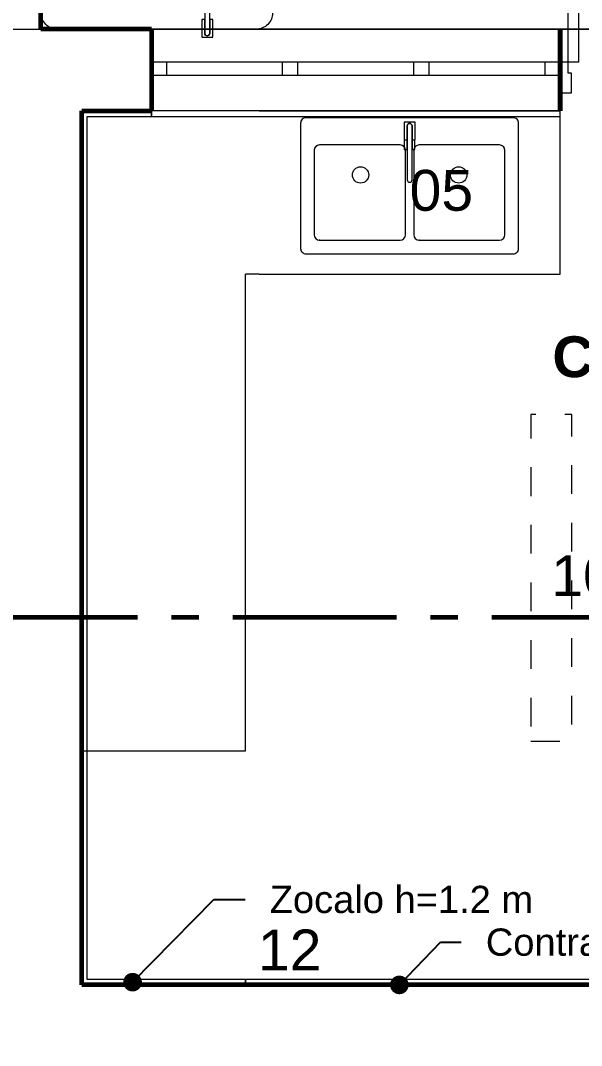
# Model space of a CAD drawing. Header units: metres. Extents: x -41 to 412, y -15 to 25.
# Drawn here: x -19.807 to -17.749, y 13.274 to 17.039 of the extents above; entities that cross this region are included whole.
import ezdxf

# ---------------------------------------------------------------- set-up
doc = ezdxf.new("R2010")
doc.units = ezdxf.units.M
doc.header["$MEASUREMENT"] = 0
doc.linetypes.add('Dashed', pattern=[0.211667, 0.105833, -0.105833])
doc.linetypes.add('Linea punta', pattern=[0.85, 0.6, -0.125, 0, -0.125])
for name, color, linetype in [('Annotation - Label', 7, 'Continuous'), ('Dimensioning - General', 7, 'Continuous'), ('Interior - Furniture', 7, 'Continuous'), ('Interior - Lamp', 7, 'Continuous'), ('Interior - Stair & Railing', 7, 'Continuous'), ('Marker - Section', 7, 'Continuous'), ('Model Unit - Zone', 7, 'Continuous'), ('Structural - Bearing', 7, 'Continuous')]:
    doc.layers.add(name, color=color, linetype=linetype)
doc.styles.add('GENERATED_STYLE_1', font='')
doc.styles.add('GENERATED_STYLE_2', font='arial.ttf')
doc.styles.get('GENERATED_STYLE_1').set_extended_font_data('Arial', bold=True)
doc.dimstyles.new('GENERATED_STYLE__3', dxfattribs={"dimtxt": 0.1, "dimasz": 0.0475, "dimexe": 0.18, "dimexo": 0.2, "dimgap": 0.09, "dimtad": 1, "dimzin": 0, "dimdsep": 46, "dimtxsty": 'GENERATED_STYLE_2', "dimblk": 'ARROWHEAD_2', "dimblk1": 'ARROWHEAD_2', "dimblk2": 'ARROWHEAD_2', "dimcen": 0.09, "dimclrd": 256, "dimclre": 256, "dimclrt": 5, "dimazin": 0, "dimtfac": 1, "dimtdec": 4, "dimtmove": 0, "dimatfit": 3, "dimfxl": 1, "dimtolj": 1, "dimtzin": 0, "dimarcsym": 0})
doc.dimstyles.new('GENERATED_STYLE__6', dxfattribs={"dimtxt": 0.18, "dimasz": 0.1368, "dimexe": 0.18, "dimexo": 0.0625, "dimgap": 0.09, "dimtad": 0, "dimtih": 1, "dimtoh": 1, "dimdec": 4, "dimzin": 0, "dimdsep": 46, "dimcen": 0.09, "dimadec": 0, "dimazin": 0, "dimtfac": 1, "dimtdec": 4, "dimtmove": 0, "dimatfit": 3, "dimldrblk": 'ARROWHEAD_11', "dimfxl": 1, "dimtolj": 1, "dimtzin": 0, "dimarcsym": 0})

# ---------------------------------------------------------------- blocks, each defined once
blk = doc.blocks.new('*D29')
at = {"layer": 'Dimensioning - General', "color": 151, "linetype": 'Continuous', "lineweight": 20, "true_color": 0x80c2ff, "transparency": 16777216}
for p, q in [((-20.0599, 13.4969), (-20.3068, 13.4969)), ((-20.2599, 13.1969), (-20.2599, 13.4969)), ((-20.0599, 13.1969), (-20.3068, 13.1969))]:
    blk.add_line(p, q, dxfattribs=at)
at = {"layer": 'Dimensioning - General', "color": 7, "linetype": 'Continuous', "lineweight": 60, "transparency": 16777216}
for p, q in [((-20.2912, 13.515), (-20.2287, 13.4789)), ((-20.2912, 13.215), (-20.2287, 13.1789))]:
    blk.add_line(p, q, dxfattribs=at)
at = {"layer": 'Dimensioning - General', "color": 5, "lineweight": 25, "transparency": 16777216, "insert": (-20.2799, 13.2518), "char_height": 0.1, "attachment_point": 7, "rotation": 90, "style": 'GENERATED_STYLE_2'}
blk.add_mtext('\\A1;0.3', dxfattribs=at)
blk = doc.blocks.new('ARROWHEAD_2')
at = {"color": 0, "linetype": 'Continuous', "lineweight": 0}
for p, q in [((0, 0), (-1, 0)), ((-0.378, -0.655), (0.378, 0.655))]:
    blk.add_line(p, q, dxfattribs=at)
blk = doc.blocks.new('*D30')
at = {"layer": 'Dimensioning - General', "color": 7, "linetype": 'Continuous', "lineweight": 60, "transparency": 16777216}
for p, q in [((-20.2912, 16.725), (-20.2287, 16.6889)), ((-20.2912, 13.515), (-20.2287, 13.4789))]:
    blk.add_line(p, q, dxfattribs=at)
at = {"layer": 'Dimensioning - General', "color": 151, "linetype": 'Continuous', "lineweight": 20, "true_color": 0x80c2ff, "transparency": 16777216}
for p, q in [((-20.0599, 16.7069), (-20.3068, 16.7069)), ((-20.2599, 13.4969), (-20.2599, 16.7069)), ((-20.0599, 13.4969), (-20.3068, 13.4969))]:
    blk.add_line(p, q, dxfattribs=at)
at = {"layer": 'Dimensioning - General', "color": 5, "lineweight": 25, "transparency": 16777216, "insert": (-20.2799, 14.9689), "char_height": 0.1, "attachment_point": 7, "rotation": 90, "style": 'GENERATED_STYLE_2'}
blk.add_mtext('\\A1;3.21', dxfattribs=at)
blk = doc.blocks.new('*D31')
at = {"layer": 'Dimensioning - General', "color": 7, "linetype": 'Continuous', "lineweight": 60, "transparency": 16777216}
for p, q in [((-20.2912, 17.025), (-20.2287, 16.9889)), ((-20.2912, 16.725), (-20.2287, 16.6889))]:
    blk.add_line(p, q, dxfattribs=at)
at = {"layer": 'Dimensioning - General', "color": 151, "linetype": 'Continuous', "lineweight": 20, "true_color": 0x80c2ff, "transparency": 16777216}
for p, q in [((-20.0599, 17.0069), (-20.3068, 17.0069)), ((-20.2599, 16.7069), (-20.2599, 17.0069)), ((-20.0599, 16.7069), (-20.3068, 16.7069))]:
    blk.add_line(p, q, dxfattribs=at)
at = {"layer": 'Dimensioning - General', "color": 5, "lineweight": 25, "transparency": 16777216, "insert": (-20.2799, 16.7618), "char_height": 0.1, "attachment_point": 7, "rotation": 90, "style": 'GENERATED_STYLE_2'}
blk.add_mtext('\\A1;0.3', dxfattribs=at)
blk = doc.blocks.new('*D32')
at = {"layer": 'Dimensioning - General', "color": 151, "linetype": 'Continuous', "lineweight": 20, "true_color": 0x80c2ff, "transparency": 16777216}
for p, q in [((-20.0599, 19.8478), (-20.3068, 19.8478)), ((-20.2599, 17.0069), (-20.2599, 19.8478)), ((-20.0599, 17.0069), (-20.3068, 17.0069))]:
    blk.add_line(p, q, dxfattribs=at)
at = {"layer": 'Dimensioning - General', "color": 7, "linetype": 'Continuous', "lineweight": 60, "transparency": 16777216}
for p, q in [((-20.2912, 19.8658), (-20.2287, 19.8297)), ((-20.2912, 17.025), (-20.2287, 16.9889))]:
    blk.add_line(p, q, dxfattribs=at)
at = {"layer": 'Dimensioning - General', "color": 5, "lineweight": 25, "transparency": 16777216, "char_height": 0.1, "attachment_point": 7, "rotation": 90, "style": 'GENERATED_STYLE_2'}
for s, insert in [('\\A1;0.15', (-20.2799, 19.5637)), ('\\A1;2.84', (-20.2799, 18.2943))]:
    blk.add_mtext(s, dxfattribs=dict(at, insert=insert))
blk = doc.blocks.new('ARROWHEAD_11')
at = {"color": 0, "linetype": 'Continuous', "lineweight": 0}
blk.add_line((0, 0), (-1, 0), dxfattribs=at)
at = {"color": 0, "linetype": 'Continuous', "lineweight": 0, "const_width": 0.25, "flags": 128}
blk.add_lwpolyline([(-0.125, 0, 1), (0.125, 0, 1)], format="xyb", close=True, dxfattribs=at)

msp = doc.modelspace()

# ---------------------------------------------------------------- linework, layer by layer
at = {"layer": 'Interior - Furniture', "color": 104, "linetype": 'Continuous', "lineweight": 13, "true_color": 0x029e21}
for p, q in [((-18.9324, 16.7069), (-19.5824, 16.7069)), ((-19.5824, 16.7069), (-19.5824, 14.3569)), ((-18.9324, 16.7069), (-17.8274, 16.7069)), ((-17.8274, 16.1069), (-17.8274, 16.7069)), ((-18.4149, 16.5819), (-18.7099, 16.5819)), ((-18.0499, 16.5819), (-18.3449, 16.5819)), ((-18.7299, 16.5619), (-18.7299, 16.2519)), ((-18.3949, 16.2519), (-18.3949, 16.5619)), ((-18.3649, 16.5619), (-18.3649, 16.2519)), ((-18.0299, 16.2519), (-18.0299, 16.5619)), ((-18.7099, 16.2319), (-18.4149, 16.2319)), ((-18.3449, 16.2319), (-18.0499, 16.2319)), ((-18.9324, 16.1069), (-18.9824, 16.1069)), ((-18.9824, 14.3569), (-18.9824, 16.1069)), ((-18.9324, 16.1069), (-17.8274, 16.1069)), ((-19.5824, 14.3569), (-18.9824, 14.3569))]:
    msp.add_line(p, q, dxfattribs=at)
at = {"layer": 'Interior - Furniture', "color": 55, "linetype": 'Continuous', "lineweight": 13, "true_color": 0xa2a233}
for p, q in [((-18.8827, 13.4969), (-18.8827, 13.4999)), ((-18.8827, 13.4999), (-18.8825, 13.4999)), ((-18.8827, 13.4969), (-18.8825, 13.4969)), ((-18.8825, 13.4999), (-18.8819, 13.4999)), ((-18.8825, 13.4969), (-18.8819, 13.4969)), ((-18.8819, 13.4999), (-18.881, 13.4999)), ((-18.8819, 13.4969), (-18.881, 13.4969)), ((-18.881, 13.4999), (-18.8798, 13.4999)), ((-18.881, 13.4969), (-18.8798, 13.4969)), ((-18.8798, 13.4999), (-18.8782, 13.4999)), ((-18.8798, 13.4969), (-18.8782, 13.4969)), ((-18.8782, 13.4999), (-18.8765, 13.4999)), ((-18.8782, 13.4969), (-18.8765, 13.4969)), ((-18.8765, 13.4999), (-18.8746, 13.4999)), ((-18.8765, 13.4969), (-18.8746, 13.4969)), ((-18.8746, 13.4999), (-18.8727, 13.4999)), ((-18.8746, 13.4969), (-18.8727, 13.4969)), ((-18.8727, 13.4999), (-18.7727, 13.4999)), ((-18.8727, 13.4969), (-18.8727, 13.4999)), ((-18.8727, 13.4969), (-18.7727, 13.4969)), ((-18.8579, 13.5009), (-18.8579, 13.4999)), ((-18.8239, 13.5009), (-18.8579, 13.5009)), ((-18.8239, 13.4999), (-18.8579, 13.4999)), ((-18.8239, 13.5009), (-18.8239, 13.4999)), ((-18.8219, 13.5009), (-18.8219, 13.4999)), ((-18.7879, 13.5009), (-18.8219, 13.5009)), ((-18.7879, 13.4999), (-18.8219, 13.4999)), ((-18.7879, 13.5009), (-18.7879, 13.4999)), ((-18.7727, 13.4999), (-18.7707, 13.4999)), ((-18.7727, 13.4969), (-18.7727, 13.4999)), ((-18.7727, 13.4969), (-18.7707, 13.4969)), ((-18.7707, 13.4999), (-18.7689, 13.4999)), ((-18.7707, 13.4969), (-18.7689, 13.4969)), ((-18.7689, 13.4999), (-18.7671, 13.4999)), ((-18.7689, 13.4969), (-18.7671, 13.4969)), ((-18.7671, 13.4999), (-18.7656, 13.4999)), ((-18.7671, 13.4969), (-18.7656, 13.4969)), ((-18.7656, 13.4999), (-18.7644, 13.4999)), ((-18.7656, 13.4969), (-18.7644, 13.4969)), ((-18.7644, 13.4999), (-18.7634, 13.4999)), ((-18.7644, 13.4969), (-18.7634, 13.4969)), ((-18.7634, 13.4999), (-18.7629, 13.4999)), ((-18.7634, 13.4969), (-18.7629, 13.4969)), ((-18.7629, 13.4999), (-18.7627, 13.4999)), ((-18.7629, 13.4969), (-18.7627, 13.4969)), ((-18.7627, 13.4969), (-18.7627, 13.4999))]:
    msp.add_line(p, q, dxfattribs=at)
at = {"layer": 'Interior - Furniture', "color": 104, "linetype": 'Continuous', "lineweight": 13, "true_color": 0x029e21, "flags": 128}
for points in [[(-19.3074, 17.0069), (-19.6724, 17.0069, -0.414214), (-19.7324, 17.0669), (-19.7324, 17.4469, -0.414214), (-19.6724, 17.5069), (-18.9424, 17.5069, -0.414214), (-18.8824, 17.4469), (-18.8824, 17.0669, -0.414214), (-18.9424, 17.0069)], [(-19.1134, 17.1898, 1), (-19.1314, 17.1898), (-19.1314, 16.9919, 1), (-19.1134, 16.9919)], [(-19.1024, 17.0429), (-19.1134, 17.0429), (-19.1134, 16.9919, -1), (-19.1314, 16.9919), (-19.1314, 17.0429), (-19.1424, 17.0429), (-19.1424, 16.9779), (-19.1024, 16.9779)], [(-18.7599, 16.1819), (-17.9999, 16.1819, 0.414214), (-17.9799, 16.2019), (-17.9799, 16.6619, 0.414214), (-17.9999, 16.6819), (-18.7599, 16.6819, 0.414214), (-18.7799, 16.6619), (-18.7799, 16.2019, 0.414214)], [(-18.3999, 16.6009), (-18.3889, 16.6009), (-18.3889, 16.6519, -1), (-18.3709, 16.6519), (-18.3709, 16.6009), (-18.3599, 16.6009), (-18.3599, 16.6659), (-18.3999, 16.6659)], [(-18.3889, 16.454, 1), (-18.3709, 16.4541), (-18.3709, 16.6519, 1), (-18.3889, 16.6519)]]:
    msp.add_lwpolyline(points, format="xyb", close=True, dxfattribs=at)
for points in [[(-18.3996, 16.5649), (-18.3889, 16.5649), (-18.3889, 16.5999), (-18.3996, 16.5999)], [(-18.3602, 16.5649), (-18.3602, 16.5999), (-18.3709, 16.5999), (-18.3709, 16.5649)]]:
    msp.add_lwpolyline(points, close=True, dxfattribs=at)
at = {"layer": 'Interior - Furniture', "color": 104, "linetype": 'Continuous', "lineweight": 13, "true_color": 0x029e21}
for centre in [(-18.5599, 16.4719), (-18.1999, 16.4719)]:
    msp.add_circle(centre, 0.03, dxfattribs=at)
for centre, start, end in [((-18.7099, 16.5619), 90, 180), ((-18.4149, 16.5619), 0, 90), ((-18.3449, 16.5619), 90, 180), ((-18.0499, 16.5619), 0, 90), ((-18.7099, 16.2519), 180, 270), ((-18.4149, 16.2519), 270, 0), ((-18.3449, 16.2519), 180, 270), ((-18.0499, 16.2519), 270, 0)]:
    msp.add_arc(centre, 0.02, start, end, dxfattribs=at)
for p in [(-18.7099, 16.2319), (-18.3449, 16.2319)]:
    msp.add_point(p, dxfattribs=at)
at = {"layer": 'Interior - Lamp', "color": 2, "linetype": 'Dashed', "lineweight": 13, "true_color": 0xffeb28, "flags": 128}
msp.add_lwpolyline([(-17.9349, 14.3916), (-17.7849, 14.3916), (-17.7849, 15.5916), (-17.9349, 15.5916)], close=True, dxfattribs=at)
at = {"layer": 'Interior - Stair & Railing', "color": 161, "linetype": 'Continuous', "lineweight": 13, "true_color": 0xaaaaff}
for p, q in [((-19.3274, 16.7069), (-19.5824, 16.7069)), ((-19.5824, 16.7069), (-19.5824, 13.4969)), ((-19.5624, 16.6869), (-19.3274, 16.6869)), ((-19.5624, 13.5169), (-19.5624, 16.6869)), ((-19.3274, 16.6869), (-19.3274, 16.7069)), ((-18.9824, 13.5169), (-19.5624, 13.5169)), ((-18.9824, 13.4969), (-18.9824, 13.5169)), ((-19.5824, 13.4969), (-18.9824, 13.4969))]:
    msp.add_line(p, q, dxfattribs=at)
at = {"layer": 'Interior - Stair & Railing', "color": 161, "linetype": 'Continuous', "lineweight": 13, "true_color": 0xaaaaff, "flags": 128}
for points in [[(-17.8274, 16.6869), (-17.8274, 16.7069), (-19.3274, 16.7069), (-19.3274, 16.6869)], [(-18.9824, 13.5169), (-18.9824, 13.4969), (-16.0024, 13.4969), (-16.0024, 13.5169)]]:
    msp.add_lwpolyline(points, close=True, dxfattribs=at)
at = {"layer": 'Marker - Section', "color": 7, "linetype": 'Linea punta', "lineweight": 60}
msp.add_line((-20.9285, 14.8469), (-8.5107, 14.8469), dxfattribs=at)
at = {"layer": 'Structural - Bearing', "color": 30, "linetype": 'Continuous', "lineweight": 18, "true_color": 0xff6600}
for p, q in [((-17.7994, 17.6109), (-17.7994, 16.8869)), ((-17.7594, 16.8869), (-17.7594, 17.6109)), ((-17.8274, 17.0069), (-19.3274, 17.0069)), ((-19.2724, 16.8869), (-18.8457, 16.8869)), ((-18.7907, 16.8869), (-18.3641, 16.8869)), ((-18.3091, 16.8869), (-17.8824, 16.8869)), ((-17.7994, 16.8869), (-17.7594, 16.8869)), ((-18.8457, 16.8369), (-19.2724, 16.8369)), ((-18.3641, 16.8369), (-18.7907, 16.8369)), ((-17.8824, 16.8369), (-18.3091, 16.8369)), ((-17.8274, 16.7069), (-19.3274, 16.7069))]:
    msp.add_line(p, q, dxfattribs=at)
at = {"layer": 'Structural - Bearing', "color": 7, "linetype": 'Continuous', "lineweight": 60}
for p, q in [((-19.3274, 17.0069), (-19.3274, 16.8869)), ((-19.3274, 17.0069), (-19.3274, 16.8869)), ((-17.8274, 17.0069), (-17.8274, 16.8869)), ((-17.8274, 16.8869), (-17.8274, 17.0069)), ((-19.3274, 16.8869), (-19.3274, 16.8369)), ((-19.3274, 16.8869), (-19.3274, 16.8369)), ((-19.3274, 16.8869), (-19.3274, 16.8369)), ((-17.8274, 16.8869), (-17.8274, 16.8369)), ((-17.8274, 16.8869), (-17.8274, 16.8369)), ((-17.8274, 16.7719), (-17.8274, 16.8869)), ((-17.8274, 16.7719), (-17.8274, 16.8869)), ((-19.3274, 16.8369), (-19.3274, 16.7069)), ((-19.3274, 16.8369), (-19.3274, 16.7069)), ((-17.8274, 16.8369), (-17.8274, 16.7069)), ((-17.8274, 16.7069), (-17.8274, 16.7719))]:
    msp.add_line(p, q, dxfattribs=at)
at = {"layer": 'Structural - Bearing', "color": 30, "linetype": 'Continuous', "lineweight": 20, "true_color": 0xff6600}
for p, q in [((-19.3274, 16.8869), (-19.2724, 16.8869)), ((-19.2724, 16.8869), (-19.2724, 16.8369)), ((-18.8457, 16.8369), (-18.8457, 16.8869)), ((-18.8457, 16.8869), (-18.8057, 16.8869)), ((-18.8057, 16.8869), (-18.7907, 16.8869)), ((-18.7907, 16.8869), (-18.7907, 16.8369)), ((-18.3641, 16.8369), (-18.3641, 16.8869)), ((-18.3641, 16.8869), (-18.3491, 16.8869)), ((-18.3491, 16.8869), (-18.3091, 16.8869)), ((-18.3091, 16.8869), (-18.3091, 16.8369)), ((-17.8824, 16.8369), (-17.8824, 16.8869)), ((-17.8824, 16.8869), (-17.8274, 16.8869)), ((-17.8274, 16.7719), (-17.8274, 16.8869)), ((-17.8274, 16.8869), (-17.7994, 16.8869)), ((-17.7994, 16.8869), (-17.7994, 16.8469)), ((-19.2724, 16.8369), (-19.3274, 16.8369)), ((-18.8057, 16.8369), (-18.8457, 16.8369)), ((-18.7907, 16.8369), (-18.8057, 16.8369)), ((-18.3491, 16.8369), (-18.3641, 16.8369)), ((-18.3091, 16.8369), (-18.3491, 16.8369)), ((-17.8274, 16.8369), (-17.8824, 16.8369)), ((-17.7994, 16.8469), (-17.7874, 16.8469)), ((-17.7874, 16.8469), (-17.7874, 16.7719)), ((-17.7874, 16.7719), (-17.8274, 16.7719))]:
    msp.add_line(p, q, dxfattribs=at)
at = {"layer": 'Structural - Bearing', "color": 7, "linetype": 'Continuous', "lineweight": 60, "flags": 128}
for points in [[(-19.7324, 17.0069), (-19.7324, 19.8478)], [(-19.3274, 17.0069), (-19.7324, 17.0069)], [(-19.5824, 16.7069), (-19.3274, 16.7069)], [(-19.5824, 13.4969), (-19.5824, 16.7069)], [(-16.7082, 13.4969), (-19.5824, 13.4969)]]:
    msp.add_lwpolyline(points, dxfattribs=at)
at = {"layer": 'Structural - Bearing', "color": 123, "linetype": 'Continuous', "lineweight": 20, "true_color": 0x71cebe, "flags": 128}
for points in [[(-19.8824, 17.0069), (-14.7924, 17.0069)], [(-13.5874, 13.4169), (-13.5874, 13.2969), (-13.8874, 13.2969), (-13.8874, 16.7069), (-15.8374, 16.7069), (-15.8374, 14.6869), (-14.6674, 14.6869), (-14.6674, 14.4869), (-15.8374, 14.4869), (-15.8374, 14.2769), (-16.1374, 14.2769), (-16.1374, 16.7069), (-17.0474, 16.7069), (-17.0474, 17.0069), (-17.8274, 17.0069), (-17.8274, 16.7069), (-19.5824, 16.7069), (-19.5824, 13.4969), (-15.8374, 13.4969), (-15.8374, 11.4669), (-15.9574, 11.4669)]]:
    msp.add_lwpolyline(points, dxfattribs=at)
at = {"layer": 'Structural - Bearing', "color": 30, "linetype": 'Continuous', "lineweight": 18, "true_color": 0xff6600}
msp.add_arc((-17.7994, 16.8869), 0.724, 0, 90, dxfattribs=at)

# ---------------------------------------------------------------- texts
at = {"layer": 'Annotation - Label', "color": 5, "linetype": 'Continuous', "lineweight": 25, "style": 'GENERATED_STYLE_2'}
for s, insert, char_height, attachment_point in [('\\A1;05', (-18.3799, 16.4142), 0.15, 4), ('\\A1;10', (-17.8599, 14.9989), 0.15, 4), ('\\A1;Zocalo h=1.2 m', (-18.8933, 13.8101), 0.1, 4), ('\\A1;Contrazocalo h=0.1 m', (-18.1003, 13.6533), 0.1, 4), ('\\A1;12', (-18.9365, 13.5503), 0.15, 7)]:
    msp.add_mtext(s, dxfattribs=dict(at, insert=insert, char_height=char_height, attachment_point=attachment_point))
at = {"layer": 'Model Unit - Zone', "color": 7, "lineweight": 13, "insert": (-17.0178, 15.879), "char_height": 0.15, "attachment_point": 2, "style": 'GENERATED_STYLE_1'}
msp.add_mtext('\\A1;\\pt0;Cocina Comedor', dxfattribs=at)

# ---------------------------------------------------------------- dimensions: what is measured, and where the dimension line sits
at = {"layer": 'Dimensioning - General', "color": 151, "linetype": 'Continuous', "lineweight": 20, "true_color": 0x80c2ff}
for base, p1, p2, picture, middle in [((-20.2599, 19.8478), (-14.8624, 17.0069), (-19.7324, 19.8478), '*D32', (-20.3299, 18.4242)), ((-20.2599, 17.0069), (-14.8624, 16.7069), (-14.8624, 17.0069), '*D31', (-20.3299, 16.8536)), ((-20.2599, 16.7069), (-17.8599, 13.4969), (-14.8624, 16.7069), '*D30', (-20.3299, 15.0988)), ((-20.2599, 13.4969), (-17.8599, 13.1969), (-17.8599, 13.4969), '*D29', (-20.3299, 13.3436))]:
    dim = msp.add_linear_dim(base=base, p1=p1, p2=p2, angle=90, dimstyle='GENERATED_STYLE__3', dxfattribs=at)
    dim.commit()
    dim.dimension.update_dxf_attribs({"geometry": picture, "text_midpoint": middle, "dimtype": 160, "text_rotation": 90})

# ---------------------------------------------------------------- leaders
at = {"layer": 'Annotation - Label', "color": 151, "linetype": 'Continuous', "lineweight": 20, "true_color": 0x80c2ff, "annotation_type": 0, "has_hookline": 1, "hookline_direction": 0}
for points, text_width in [([(-19.3963, 13.5069), (-19.098, 13.8101), (-18.9833, 13.8101)], 0.955), ([(-18.4175, 13.4969), (-18.266, 13.6533), (-18.1903, 13.6533)], 1.3546)]:
    msp.add_leader(points, dimstyle='GENERATED_STYLE__6', dxfattribs=dict(at, text_width=text_width))

doc.saveas('drawing.dxf')
